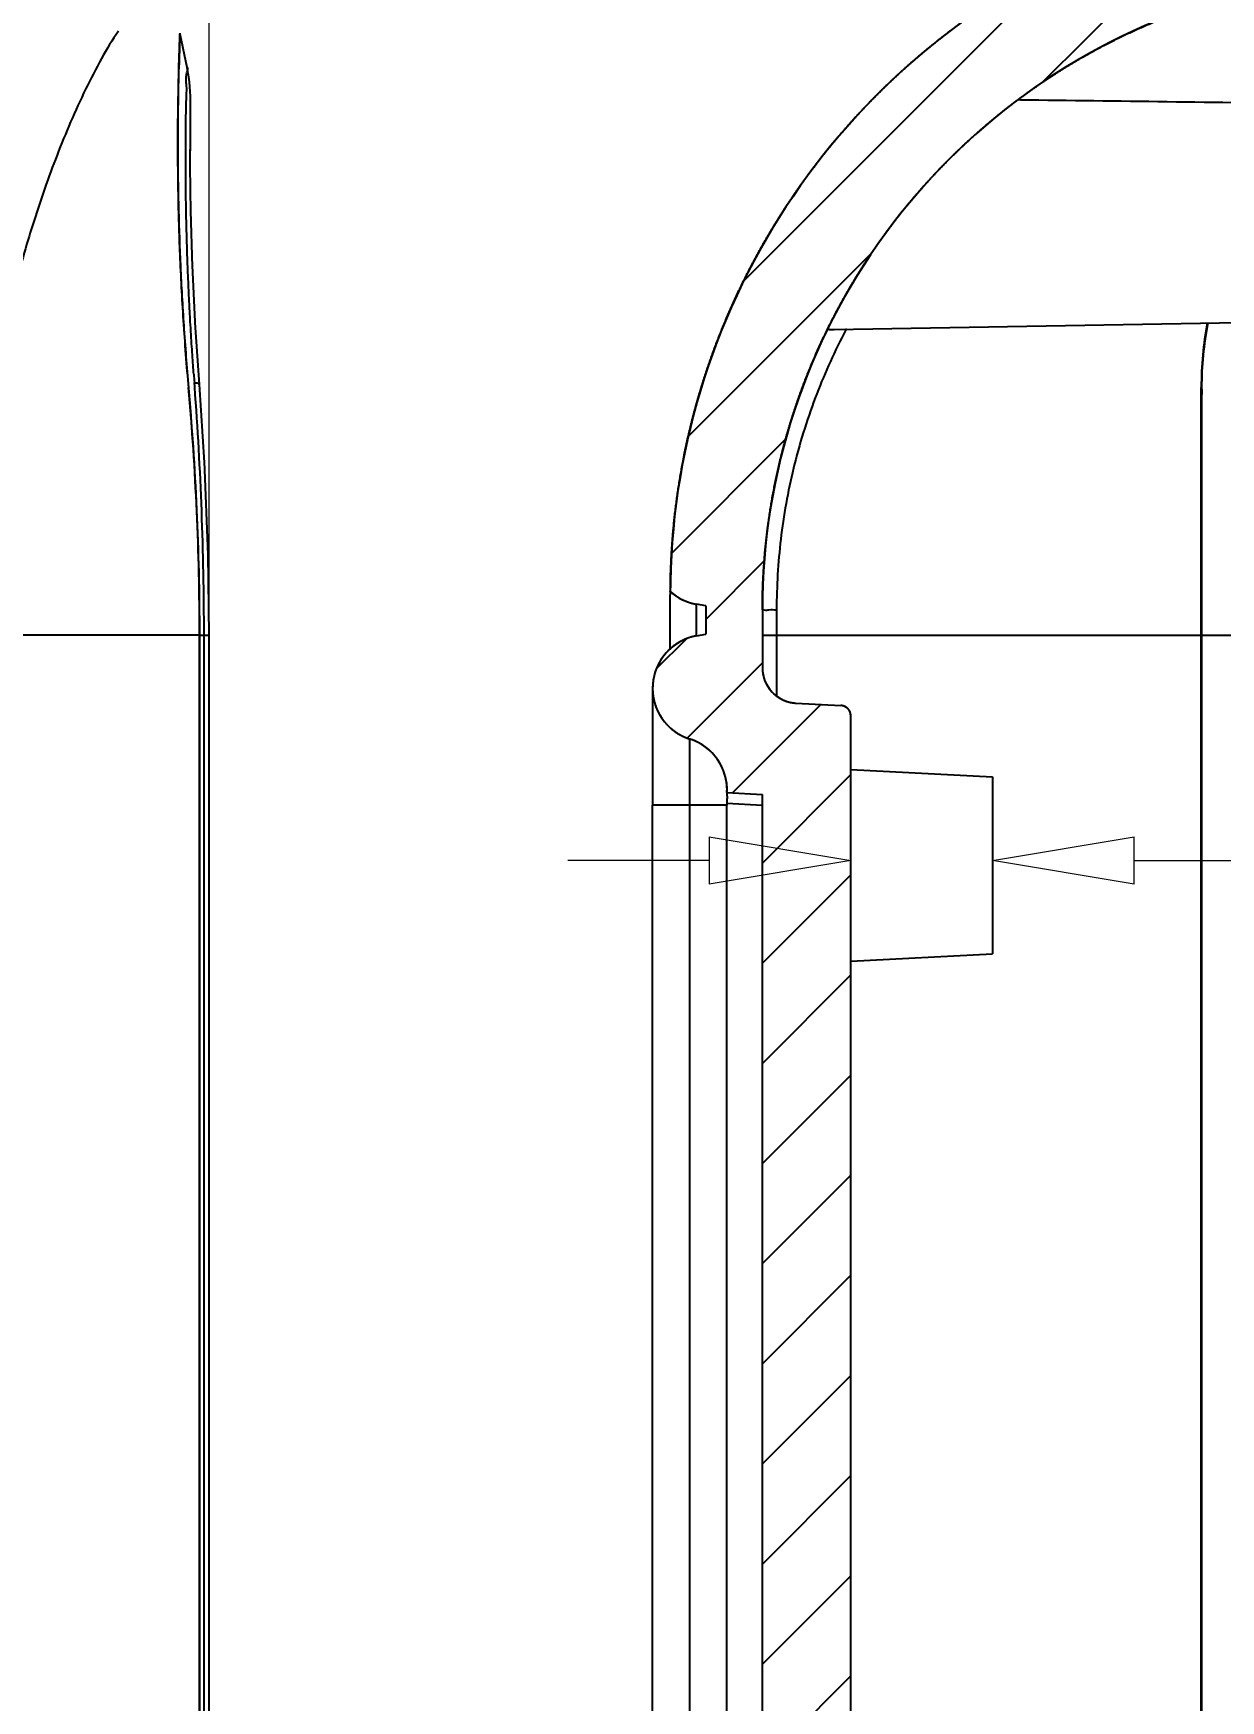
# Model space of a CAD drawing. Header units: millimetres. Extents: x 1786 to 4339, y -2795 to -1928.
# Drawn here: x 4002.51 to 4036.05, y -2628.05 to -2580.95 of the extents above; entities that cross this region are included whole.
import ezdxf

# ---------------------------------------------------------------- set-up
doc = ezdxf.new("R2010")
doc.units = ezdxf.units.MM
doc.layers.add('dim', color=3, linetype='Continuous', lineweight=9)
doc.styles.add('FFS', font='simfang0.ttf', dxfattribs={"width": 0.85})
doc.dimstyles.new('YanXiu', dxfattribs={"dimtxt": 2.5, "dimasz": 2.2, "dimexe": 1, "dimexo": 0.6, "dimgap": 0.66, "dimtad": 0, "dimzin": 9, "dimdsep": 46, "dimtxsty": 'FFS', "dimblk": 'CLOSEDBLANK', "dimcen": 0, "dimclrd": 256, "dimclre": 131, "dimclrt": 42, "dimazin": 2, "dimtfac": 1, "dimtofl": 0, "dimtmove": 0, "dimatfit": 3, "dimldrblk": 'CLOSEDBLANK', "dimfxl": 1, "dimlwd": 5, "dimlwe": 5, "dimarcsym": 0})

# ---------------------------------------------------------------- blocks, each defined once
blk = doc.blocks.new('_ClosedBlank')
at = {"color": 0, "linetype": 'ByBlock', "lineweight": -2}
for p, q in [((-1, 0.167), (0, 0)), ((-1, 0.167), (-1, -0.167)), ((0, 0), (-1, -0.167))]:
    blk.add_line(p, q, dxfattribs=at)
blk = doc.blocks.new('*D239')
at = {"layer": 'Defpoints', "color": 0}
for p in [(4025.603, -2604.318), (4025.603, -2607.162), (4029.603, -2606.952)]:
    blk.add_point(p, dxfattribs=at)
at = {"layer": 'dim', "color": 131, "lineweight": 5}
for p, q in [((4025.603, -2606.162), (4025.603, -2603.319)), ((4029.603, -2605.953), (4029.603, -2603.319))]:
    blk.add_line(p, q, dxfattribs=at)
at = {"layer": 'dim', "lineweight": 5}
for p, q in [((4021.603, -2604.318), (4017.603, -2604.318)), ((4033.603, -2604.318), (4037.603, -2604.318))]:
    blk.add_line(p, q, dxfattribs=at)
at = {"layer": 'dim', "lineweight": 5, "xscale": 4, "yscale": 4, "zscale": 4}
blk.add_blockref('_ClosedBlank', (4025.603, -2604.318), dxfattribs=at)
at = {"layer": 'dim', "lineweight": 5, "xscale": 4, "yscale": 4, "zscale": 4, "rotation": 180}
blk.add_blockref('_ClosedBlank', (4029.603, -2604.318), dxfattribs=at)
at = {"layer": 'dim', "color": 42, "insert": (4039.59, -2604.318), "char_height": 5, "attachment_point": 5, "style": 'FFS'}
blk.add_mtext('4', dxfattribs=at)
blk = doc.blocks.new('*D234')
at = {"layer": 'Defpoints', "color": 0}
for p in [(4007.472, -2560.92), (3909.475, -2597.952), (4007.472, -2597.952)]:
    blk.add_point(p, dxfattribs=at)
at = {"layer": 'dim', "color": 131, "lineweight": 5}
for p, q in [((3909.475, -2596.953), (3909.475, -2559.92)), ((4007.472, -2596.953), (4007.472, -2559.92))]:
    blk.add_line(p, q, dxfattribs=at)
at = {"layer": 'dim', "lineweight": 5}
for p, q in [((3913.475, -2560.92), (3955.062, -2560.92)), ((4003.472, -2560.92), (3961.885, -2560.92))]:
    blk.add_line(p, q, dxfattribs=at)
at = {"layer": 'dim', "lineweight": 5, "xscale": 4, "yscale": 4, "zscale": 4, "rotation": 180}
blk.add_blockref('_ClosedBlank', (3909.475, -2560.92), dxfattribs=at)
at = {"layer": 'dim', "lineweight": 5, "xscale": 4, "yscale": 4, "zscale": 4}
blk.add_blockref('_ClosedBlank', (4007.472, -2560.92), dxfattribs=at)
at = {"layer": 'dim', "color": 42, "insert": (3958.474, -2560.92), "char_height": 5, "attachment_point": 5, "style": 'FFS'}
blk.add_mtext('98', dxfattribs=at)
blk = doc.blocks.new('*u270')
at = {"linetype": 'Continuous'}
h = blk.add_hatch(dxfattribs=at)
h.set_pattern_fill('DEFAULT__3', color=2, scale=2, angle=45, style=0, pattern_type=0)
h.set_pattern_definition([(45, (-563.63, -168.1387), (-1.4142136, 1.4142136), [])])
edge = h.paths.add_edge_path()
edge.add_line((-76.343, 62.716), (-76.343, 70.579))
edge.add_line((-73.743, 70.579), (-76.343, 70.579))
edge.add_line((-73.743, 62.716), (-73.743, 70.579))
edge.add_arc((-61.445, 62.717), 12.298, 180.0004, 180.7562)
edge.add_line((-73.742, 62.554), (-60.843, 62.216))
edge.add_line((-60.843, 60.466), (-60.843, 62.216))
edge.add_line((-73.518, 60.356), (-60.843, 60.466))
edge.add_spline(control_points=[(-73.518, 60.356), (-73.366, 59.563), (-73.14, 58.794), (-72.847, 58.071)], knot_values=[0, 0, 0, 0, 1, 1, 1, 1], degree=3, periodic=0)
edge.add_line((-72.847, 58.071), (-60.843, 57.966))
edge.add_line((-60.843, 56.216), (-60.843, 57.966))
edge.add_line((-63.943, 56.135), (-60.843, 56.216))
edge.add_line((-63.943, 51.968), (-63.943, 56.135))
edge.add_spline(control_points=[(-63.943, 51.968), (-63.61, 51.929), (-63.277, 51.898), (-62.943, 51.874)], knot_values=[0, 0, 0, 0, 1, 1, 1, 1], weights=[1, 0.999832, 0.999832, 1], degree=3, periodic=0)
edge.add_line((-62.943, 50.644), (-62.943, 51.874))
edge.add_line((-62.943, 50.644), (-61.343, 50.616))
edge.add_line((-61.343, 49.216), (-61.343, 50.616))
edge.add_spline(control_points=[(-67.757, 50.053), (-65.662, 49.497), (-63.511, 49.216), (-61.343, 49.216)], knot_values=[0, 0, 0, 0, 1, 1, 1, 1], weights=[1, 0.994397, 0.994397, 1], degree=3, periodic=0)
edge.add_spline(control_points=[(-76.343, 62.716), (-76.343, 61.867), (-76.201, 60.168), (-75.571, 57.717), (-74.548, 55.459), (-73.171, 53.479), (-71.494, 51.855), (-69.661, 50.699), (-68.371, 50.216), (-67.757, 50.053)], knot_values=[0, 0, 0, 0, 0.145497, 0.290994, 0.436492, 0.581989, 0.727486, 0.872983, 1, 1, 1, 1], degree=3, periodic=0)
edge = h.paths.add_edge_path()
edge.add_line((-73.743, 70.579), (-76.343, 70.579))
edge.add_line((-73.743, 70.579), (-76.343, 70.579))
edge = h.paths.add_edge_path()
edge.add_line((-76.343, 75.432), (-76.343, 70.579))
edge.add_arc((-76.846, 75.433), 0.503, 359.946, 419.8091)
edge.add_line((-84.343, 80.364), (-76.593, 75.867))
edge.add_spline(control_points=[(-86.343, 83.854), (-86.343, 83.65), (-86.314, 83.248), (-86.181, 82.661), (-85.962, 82.099), (-85.663, 81.576), (-85.288, 81.103), (-84.847, 80.691), (-84.517, 80.465), (-84.343, 80.364)], knot_values=[0, 0, 0, 0, 0.142857, 0.285714, 0.428571, 0.571429, 0.714286, 0.857143, 1, 1, 1, 1], degree=3, periodic=0)
edge.add_line((-83.743, 83.854), (-86.343, 83.854))
edge.add_line((-83.743, 83.613), (-83.743, 83.854))
edge.add_arc((-82.737, 83.612), 1.006, 179.9401, 239.7965)
edge.add_line((-83.243, 82.743), (-74.243, 77.521))
edge.add_arc((-74.749, 76.651), 1.006, 359.9431, 419.804)
edge.add_line((-73.743, 76.65), (-73.743, 70.579))
edge.add_line((-73.743, 70.579), (-76.343, 70.579))
edge = h.paths.add_edge_path()
edge.add_line((-83.743, 83.854), (-86.343, 83.854))
edge.add_line((-83.743, 83.854), (-86.343, 83.854))
edge = h.paths.add_edge_path()
edge.add_line((-68.843, 217.416), (-69.943, 217.416))
edge.add_line((-68.843, 216.559), (-68.843, 217.416))
edge.add_spline(control_points=[(-69.557, 215.935), (-69.479, 216.29), (-69.205, 216.529), (-68.843, 216.559)], knot_values=[0, 0, 0, 0, 1, 1, 1, 1], weights=[1, 0.870132, 0.870132, 1], degree=3, periodic=0)
edge.add_spline(control_points=[(-69.557, 215.935), (-69.587, 215.798), (-69.623, 215.663), (-69.665, 215.53)], knot_values=[0, 0, 0, 0, 1, 1, 1, 1], weights=[1, 0.999415, 0.999415, 1], degree=3, periodic=0)
edge.add_spline(control_points=[(-69.665, 215.53), (-70.195, 215.389), (-70.721, 215.235), (-71.243, 215.067)], knot_values=[0, 0, 0, 0, 1, 1, 1, 1], weights=[1, 0.999785, 0.999785, 1], degree=3, periodic=0)
edge.add_spline(control_points=[(-83.743, 197.928), (-83.743, 206.037), (-78.965, 212.589), (-71.243, 215.067)], knot_values=[0, 0, 0, 0, 1, 1, 1, 1], weights=[1, 0.871964, 0.871964, 1], degree=3, periodic=0)
edge.add_line((-83.743, 197.928), (-83.743, 196.296))
edge.add_spline(control_points=[(-83.743, 196.296), (-83.743, 195.735), (-83.356, 195.327), (-82.795, 195.298)], knot_values=[0, 0, 0, 0, 1, 1, 1, 1], weights=[1, 0.816916, 0.816916, 1], degree=3, periodic=0)
edge.add_line((-82.795, 195.298), (-81.527, 195.231))
edge.add_spline(control_points=[(-81.243, 194.932), (-81.243, 195.1), (-81.359, 195.223), (-81.527, 195.231)], knot_values=[0, 0, 0, 0, 1, 1, 1, 1], weights=[1, 0.816916, 0.816916, 1], degree=3, periodic=0)
edge.add_line((-81.243, 92.501), (-81.243, 194.932))
edge.add_spline(control_points=[(-81.243, 92.501), (-81.243, 92.333), (-81.359, 92.21), (-81.527, 92.202)], knot_values=[0, 0, 0, 0, 1, 1, 1, 1], weights=[1, 0.816916, 0.816916, 1], degree=3, periodic=0)
edge.add_line((-82.795, 92.135), (-81.527, 92.202))
edge.add_spline(control_points=[(-83.743, 91.137), (-83.743, 91.698), (-83.356, 92.106), (-82.795, 92.135)], knot_values=[0, 0, 0, 0, 1, 1, 1, 1], weights=[1, 0.816916, 0.816916, 1], degree=3, periodic=0)
edge.add_line((-83.743, 91.137), (-83.743, 83.854))
edge.add_line((-83.743, 83.854), (-86.343, 83.854))
edge.add_line((-86.343, 88.983), (-86.343, 83.854))
edge.add_spline(control_points=[(-86.343, 88.983), (-86.133, 89.172), (-85.878, 89.295), (-85.6, 89.344)], knot_values=[0, 0, 0, 0, 1, 1, 1, 1], weights=[1, 0.974359, 0.974359, 1], degree=3, periodic=0)
edge.add_line((-85.343, 89.39), (-85.6, 89.344))
edge.add_line((-85.343, 90.19), (-85.343, 89.39))
edge.add_line((-85.6, 90.235), (-85.343, 90.19))
edge.add_spline(control_points=[(-85.6, 90.235), (-87.55, 90.579), (-87.68, 92.554), (-85.792, 93.151)], knot_values=[0, 0, 0, 0, 1, 1, 1, 1], weights=[1, 0.492007, 0.492007, 1], degree=3, periodic=0)
edge.add_spline(control_points=[(-84.743, 94.664), (-84.706, 93.952), (-85.112, 93.366), (-85.792, 93.151)], knot_values=[0, 0, 0, 0, 1, 1, 1, 1], weights=[1, 0.860596, 0.860596, 1], degree=3, periodic=0)
edge.add_line((-84.743, 94.664), (-83.743, 94.716))
edge.add_line((-83.743, 94.716), (-83.743, 192.716))
edge.add_line((-84.743, 192.769), (-83.743, 192.716))
edge.add_spline(control_points=[(-84.743, 192.769), (-84.706, 193.481), (-85.112, 194.067), (-85.792, 194.282)], knot_values=[0, 0, 0, 0, 1, 1, 1, 1], weights=[1, 0.860596, 0.860596, 1], degree=3, periodic=0)
edge.add_spline(control_points=[(-85.6, 197.198), (-87.55, 196.854), (-87.68, 194.879), (-85.792, 194.282)], knot_values=[0, 0, 0, 0, 1, 1, 1, 1], weights=[1, 0.492007, 0.492007, 1], degree=3, periodic=0)
edge.add_line((-85.6, 197.198), (-85.343, 197.243))
edge.add_line((-85.343, 198.043), (-85.343, 197.243))
edge.add_line((-85.343, 198.043), (-85.6, 198.089))
edge.add_spline(control_points=[(-86.343, 198.45), (-86.132, 198.261), (-85.878, 198.138), (-85.6, 198.089)], knot_values=[0, 0, 0, 0, 1, 1, 1, 1], weights=[1, 0.974376, 0.974376, 1], degree=3, periodic=0)
edge.add_spline(control_points=[(-86.343, 198.45), (-86.306, 206.61), (-81.82, 213.426), (-74.341, 216.69)], knot_values=[0, 0, 0, 0, 1, 1, 1, 1], weights=[1, 0.891922, 0.891922, 1], degree=3, periodic=0)
edge.add_spline(control_points=[(-74.341, 216.69), (-73.229, 217.175), (-72.356, 218.018), (-71.832, 219.112)], knot_values=[0, 0, 0, 0, 1, 1, 1, 1], weights=[1, 0.958133, 0.958133, 1], degree=3, periodic=0)
edge.add_spline(control_points=[(-71.832, 219.112), (-71.664, 219.463), (-71.336, 219.673), (-70.947, 219.68)], knot_values=[0, 0, 0, 0, 1, 1, 1, 1], weights=[1, 0.900541, 0.900541, 1], degree=3, periodic=0)
edge.add_line((-70.947, 219.68), (-68.843, 219.716))
edge.add_line((-68.843, 218.816), (-68.843, 219.716))
edge.add_line((-68.843, 218.816), (-69.943, 218.816))
edge.add_line((-69.943, 217.416), (-69.943, 218.816))
at = {"color": 7, "linetype": 'Continuous'}
for p, q in [((-99.995, 213.249, 0), (-100.195, 214.196, 0)), ((-100.022, 212.165, 0), (-100.021, 212.214, 0)), ((-99.903, 211.368, 0), (-99.897, 211.975, 0)), ((-99.898, 211.963, 0), (-99.895, 212.164, 0)), ((-76.522, 212.343, 0), (-76.453, 212.342, 0)), ((-99.904, 210.469, 0), (-99.903, 211.408, 0)), ((-99.904, 210.418, 0), (-99.903, 211.368, 0)), ((-99.888, 209.153, 0), (-99.904, 210.469, 0)), ((-99.842, 207.62, 0), (-99.889, 209.201, 0)), ((-99.756, 205.876, 0), (-99.844, 207.66, 0)), ((-99.648, 204.297, 0), (-99.758, 205.911, 0)), ((-81.718, 205.852, 0), (-61.343, 206.208, 0)), ((-99.78, 204.228, 0), (-99.789, 204.351, 0)), ((-99.504, 202.095, 0), (-99.648, 204.297, 0)), ((-71.343, 64.216, 0), (-71.343, 204.216, 0)), ((-71.325, 64.422, 0), (-71.325, 204.011, 0)), ((-99.402, 199.488, 0), (-99.505, 202.122, 0)), ((-99.374, 197.216, 0), (-99.403, 199.515, 0)), ((-86.343, 196.8, 0), (-86.343, 198.359, 0)), ((-85.343, 198.043, 0), (-85.6, 198.089, 0)), ((-85.6, 197.198, 0), (-85.6, 198.089, 0)), ((-85.343, 198.043, 0), (-85.6, 198.089, 0)), ((-85.343, 198.043, 0), (-85.343, 197.243, 0)), ((-85.343, 198.043, 0), (-85.343, 197.243, 0)), ((-83.743, 197.928, 0), (-83.743, 196.296, 0)), ((-83.743, 197.928, 0), (-83.743, 196.296, 0)), ((-83.341, 197.936, 0), (-83.341, 195.517, 0)), ((-99.643, 197.216, 0), (-109.132, 197.216, 0)), ((-99.643, 71.216, 0), (-99.643, 197.216, 0)), ((-99.638, 197.216, 0), (-99.374, 197.217, 0)), ((-99.638, 71.216, 0), (-99.638, 197.216, 0)), ((-99.517, 71.216, 0), (-99.517, 197.216, 0)), ((-99.374, 71.217, 0), (-99.374, 197.217, 0)), ((-85.6, 197.198, 0), (-85.343, 197.243, 0)), ((-85.6, 197.198, 0), (-85.343, 197.243, 0)), ((-83.743, 197.216, 0), (-71.343, 197.216, 0)), ((-71.325, 197.216, 0), (-68.807, 197.216, 0)), ((-82.795, 195.298, 0), (-81.527, 195.231, 0)), ((-82.795, 195.298, 0), (-81.527, 195.231, 0)), ((-81.243, 92.501, 0), (-81.243, 194.932, 0)), ((-81.243, 92.501, 0), (-81.243, 194.932, 0)), ((-85.792, 192.417, 0), (-85.792, 194.282, 0)), ((-86.843, 193.855, 0), (-86.843, 192.417, 0)), ((-81.243, 193.426, 0), (-77.243, 193.216, 0)), ((-77.243, 193.216, 0), (-77.243, 188.216, 0)), ((-84.743, 192.769, 0), (-84.741, 192.847, 0)), ((-84.743, 192.769, 0), (-83.743, 192.716, 0)), ((-84.743, 192.769, 0), (-83.743, 192.716, 0)), ((-83.743, 94.716, 0), (-83.743, 192.716, 0)), ((-83.743, 94.716, 0), (-83.743, 192.716, 0)), ((-86.843, 94.467, 0), (-86.843, 192.417, 0)), ((-84.741, 192.417, 0), (-86.843, 192.417, 0)), ((-85.792, 95.016, 0), (-85.792, 192.417, 0)), ((-84.743, 192.469, 0), (-83.743, 192.417, 0)), ((-84.743, 95.016, 0), (-84.743, 192.417, 0)), ((-81.243, 188.007, 0), (-77.243, 188.216, 0))]:
    blk.add_line(p, q, dxfattribs=at)
at = {"color": 7, "linetype": 'Continuous', "elevation": 0}
blk.add_lwpolyline([(-86.843, 195.688), (-86.842, 195.609), (-86.843, 195.26), (-86.842, 194.66), (-86.843, 193.855)], dxfattribs=at)
at = {"color": 7, "linetype": 'Continuous'}
for centre, radius, start, end in [((-66.343, 198.359, 0), 20, 113.5728, 180), ((-65.743, 197.928, 0), 18, 107.7916, 180.0027), ((-34.023, 211.561, 0), 66.225, 177.88248, 178.38362), ((32.275, 209.318, 0), 132.565, 177.88221, 178.14212), ((-16.208, 211.086, 0), 84.046, 178.40274, 178.52187), ((-104.894, 212.247, 0), 5, 359.0465, 11.5606), ((-66.251, 197.893, 0), 17.096, 152.1628, 152.7157), ((-61.348, 204.21, 0), 9.995, 169.4557, 179.9604), ((-11.625, 211.095, 0), 88.422, 184.22183, 184.37425), ((-178.373, 197.216, 0), 78.735, 0, 5.16905), ((-178.373, 197.216, 0), 78.73, 0, 5.101), ((-193.126, 197.212, 0), 93.61, 0.00298, 4.29833), ((-85.339, 199.57, 0), 1.504, 228.1261, 260), ((-85.339, 195.716, 0), 1.504, 100, 252.4617), ((-82.743, 196.296, 0), 1, 180, 267), ((-81.543, 194.932, 0), 0.3, 0, 87), ((-86.245, 192.848, 0), 1.504, 357, 72.4617), ((-77.667, 192.416, 0), 7.076, 179.5696, 179.9939)]:
    blk.add_arc(centre, radius, start, end, dxfattribs=at)
for points, start_tangent, end_tangent in [([(-86.343, 198.45, 0), (-86.342, 198.535, 0), (-86.341, 198.621, 0), (-86.34, 198.706, 0), (-86.338, 198.792, 0), (-86.336, 198.878, 0), (-86.334, 198.963, 0), (-86.331, 199.049, 0), (-86.328, 199.135, 0), (-86.324, 199.222, 0), (-86.32, 199.308, 0), (-86.316, 199.394, 0), (-86.312, 199.48, 0), (-86.306, 199.567, 0), (-86.301, 199.653, 0), (-86.295, 199.74, 0), (-86.289, 199.827, 0), (-86.282, 199.913, 0), (-86.276, 200, 0), (-86.268, 200.087, 0), (-86.26, 200.174, 0), (-86.252, 200.261, 0), (-86.244, 200.348, 0), (-86.235, 200.435, 0), (-86.226, 200.522, 0), (-86.216, 200.61, 0), (-86.206, 200.697, 0), (-86.195, 200.784, 0), (-86.184, 200.871, 0), (-86.173, 200.959, 0), (-86.162, 201.046, 0), (-86.15, 201.134, 0), (-86.137, 201.221, 0), (-86.124, 201.309, 0), (-86.111, 201.396, 0), (-86.097, 201.484, 0), (-86.083, 201.572, 0), (-86.069, 201.659, 0), (-86.054, 201.747, 0), (-86.039, 201.834, 0), (-86.023, 201.922, 0), (-86.007, 202.01, 0), (-85.99, 202.097, 0), (-85.974, 202.185, 0), (-85.956, 202.273, 0), (-85.939, 202.361, 0), (-85.92, 202.448, 0), (-85.902, 202.536, 0), (-85.883, 202.624, 0), (-85.864, 202.711, 0), (-85.844, 202.799, 0), (-85.824, 202.886, 0), (-85.803, 202.974, 0), (-85.782, 203.062, 0), (-85.761, 203.149, 0), (-85.739, 203.237, 0), (-85.717, 203.324, 0), (-85.694, 203.412, 0), (-85.671, 203.499, 0), (-85.648, 203.586, 0), (-85.624, 203.674, 0), (-85.6, 203.761, 0), (-85.575, 203.848, 0), (-85.55, 203.935, 0), (-85.524, 204.023, 0), (-85.498, 204.11, 0), (-85.472, 204.197, 0), (-85.445, 204.284, 0), (-85.418, 204.37, 0), (-85.39, 204.457, 0), (-85.363, 204.544, 0), (-85.334, 204.631, 0), (-85.305, 204.717, 0), (-85.276, 204.804, 0), (-85.246, 204.89, 0), (-85.216, 204.976, 0), (-85.186, 205.063, 0), (-85.155, 205.149, 0), (-85.124, 205.235, 0), (-85.092, 205.321, 0), (-85.06, 205.407, 0), (-85.027, 205.492, 0), (-84.995, 205.578, 0), (-84.961, 205.664, 0), (-84.927, 205.749, 0), (-84.893, 205.834, 0), (-84.859, 205.919, 0), (-84.824, 206.004, 0), (-84.788, 206.089, 0), (-84.753, 206.174, 0), (-84.717, 206.259, 0), (-84.68, 206.343, 0), (-84.643, 206.428, 0), (-84.606, 206.512, 0), (-84.568, 206.596, 0), (-84.53, 206.68, 0), (-84.491, 206.764, 0), (-84.452, 206.848, 0), (-84.413, 206.931, 0), (-84.373, 207.015, 0), (-84.333, 207.098, 0), (-84.292, 207.181, 0), (-84.251, 207.264, 0), (-84.21, 207.346, 0), (-84.168, 207.429, 0), (-84.126, 207.511, 0), (-84.083, 207.594, 0), (-84.04, 207.676, 0), (-83.997, 207.757, 0), (-83.953, 207.839, 0), (-83.909, 207.921, 0), (-83.865, 208.002, 0), (-83.82, 208.083, 0), (-83.775, 208.164, 0), (-83.729, 208.245, 0), (-83.683, 208.325, 0), (-83.636, 208.405, 0), (-83.59, 208.485, 0), (-83.543, 208.565, 0), (-83.495, 208.645, 0), (-83.447, 208.724, 0), (-83.399, 208.804, 0), (-83.35, 208.883, 0), (-83.301, 208.961, 0), (-83.252, 209.04, 0), (-83.202, 209.118, 0), (-83.152, 209.196, 0), (-83.101, 209.274, 0), (-83.051, 209.352, 0), (-82.999, 209.429, 0), (-82.948, 209.507, 0), (-82.896, 209.584, 0), (-82.844, 209.66, 0), (-82.791, 209.737, 0), (-82.738, 209.813, 0), (-82.685, 209.889, 0), (-82.631, 209.965, 0), (-82.577, 210.04, 0), (-82.523, 210.115, 0), (-82.468, 210.19, 0), (-82.413, 210.265, 0), (-82.358, 210.339, 0), (-82.302, 210.413, 0), (-82.246, 210.487, 0), (-82.19, 210.561, 0), (-82.133, 210.634, 0), (-82.076, 210.707, 0), (-82.018, 210.78, 0), (-81.961, 210.852, 0), (-81.903, 210.924, 0), (-81.844, 210.996, 0), (-81.786, 211.068, 0), (-81.727, 211.139, 0), (-81.667, 211.21, 0), (-81.608, 211.281, 0), (-81.548, 211.351, 0), (-81.488, 211.421, 0), (-81.427, 211.491, 0), (-81.366, 211.561, 0), (-81.305, 211.63, 0), (-81.244, 211.699, 0), (-81.182, 211.768, 0), (-81.12, 211.836, 0), (-81.058, 211.904, 0), (-80.995, 211.972, 0), (-80.932, 212.039, 0), (-80.869, 212.106, 0), (-80.806, 212.173, 0), (-80.742, 212.239, 0), (-80.678, 212.305, 0), (-80.614, 212.371, 0), (-80.549, 212.436, 0), (-80.484, 212.502, 0), (-80.419, 212.566, 0), (-80.354, 212.631, 0), (-80.288, 212.695, 0), (-80.222, 212.759, 0), (-80.156, 212.822, 0), (-80.09, 212.885, 0), (-80.023, 212.948, 0), (-79.956, 213.01, 0), (-79.889, 213.073, 0), (-79.822, 213.134, 0), (-79.754, 213.196, 0), (-79.686, 213.257, 0), (-79.618, 213.317, 0), (-79.55, 213.378, 0), (-79.481, 213.438, 0), (-79.413, 213.498, 0), (-79.343, 213.557, 0), (-79.274, 213.616, 0), (-79.205, 213.674, 0), (-79.135, 213.733, 0), (-79.065, 213.791, 0), (-78.995, 213.848, 0), (-78.925, 213.905, 0), (-78.854, 213.962, 0), (-78.783, 214.019, 0), (-78.712, 214.075, 0), (-78.641, 214.131, 0), (-78.57, 214.186, 0), (-78.498, 214.241, 0), (-78.427, 214.296, 0), (-78.355, 214.35, 0), (-78.283, 214.404, 0), (-78.21, 214.457, 0), (-78.138, 214.511, 0), (-78.065, 214.563, 0), (-77.992, 214.616, 0), (-77.919, 214.668, 0), (-77.846, 214.72, 0), (-77.773, 214.771, 0), (-77.699, 214.822, 0), (-77.625, 214.872, 0), (-77.552, 214.923, 0), (-77.478, 214.972, 0), (-77.403, 215.022, 0), (-77.329, 215.071, 0), (-77.255, 215.12, 0), (-77.18, 215.168, 0), (-77.105, 215.216, 0), (-77.03, 215.264, 0), (-76.955, 215.311, 0), (-76.88, 215.358, 0), (-76.805, 215.404, 0), (-76.73, 215.45, 0), (-76.654, 215.496, 0), (-76.578, 215.541, 0), (-76.503, 215.586, 0), (-76.427, 215.631, 0), (-76.351, 215.675, 0), (-76.274, 215.719, 0), (-76.198, 215.762, 0), (-76.122, 215.805, 0), (-76.045, 215.848, 0), (-75.969, 215.89, 0), (-75.892, 215.932, 0), (-75.815, 215.973, 0), (-75.738, 216.014, 0), (-75.661, 216.055, 0), (-75.584, 216.096, 0), (-75.507, 216.135, 0), (-75.43, 216.175, 0), (-75.353, 216.214, 0), (-75.275, 216.253, 0), (-75.198, 216.292, 0), (-75.12, 216.33, 0), (-75.043, 216.367, 0), (-74.965, 216.405, 0), (-74.887, 216.442, 0), (-74.809, 216.478, 0), (-74.732, 216.514, 0), (-74.654, 216.55, 0), (-74.576, 216.586, 0), (-74.498, 216.621, 0), (-74.419, 216.655, 0), (-74.341, 216.69, 0)], (0.004565, 0.99999), (0.916553, 0.399914)), ([(-83.743, 197.928, 0), (-83.743, 198.011, 0), (-83.742, 198.094, 0), (-83.741, 198.177, 0), (-83.74, 198.26, 0), (-83.738, 198.344, 0), (-83.736, 198.427, 0), (-83.734, 198.511, 0), (-83.731, 198.594, 0), (-83.727, 198.678, 0), (-83.724, 198.762, 0), (-83.72, 198.846, 0), (-83.715, 198.93, 0), (-83.71, 199.015, 0), (-83.705, 199.099, 0), (-83.699, 199.183, 0), (-83.693, 199.268, 0), (-83.687, 199.352, 0), (-83.68, 199.437, 0), (-83.672, 199.522, 0), (-83.665, 199.607, 0), (-83.656, 199.692, 0), (-83.648, 199.777, 0), (-83.639, 199.862, 0), (-83.629, 199.947, 0), (-83.62, 200.032, 0), (-83.609, 200.117, 0), (-83.599, 200.202, 0), (-83.588, 200.288, 0), (-83.576, 200.373, 0), (-83.564, 200.458, 0), (-83.552, 200.544, 0), (-83.539, 200.629, 0), (-83.526, 200.715, 0), (-83.512, 200.8, 0), (-83.498, 200.886, 0), (-83.484, 200.972, 0), (-83.469, 201.057, 0), (-83.454, 201.143, 0), (-83.438, 201.229, 0), (-83.422, 201.314, 0), (-83.405, 201.4, 0), (-83.388, 201.486, 0), (-83.37, 201.572, 0), (-83.352, 201.657, 0), (-83.334, 201.743, 0), (-83.315, 201.829, 0), (-83.296, 201.915, 0), (-83.276, 202, 0), (-83.256, 202.086, 0), (-83.236, 202.172, 0), (-83.215, 202.257, 0), (-83.193, 202.343, 0), (-83.171, 202.429, 0), (-83.149, 202.514, 0), (-83.126, 202.6, 0), (-83.103, 202.686, 0), (-83.079, 202.771, 0), (-83.055, 202.857, 0), (-83.031, 202.942, 0), (-83.006, 203.027, 0), (-82.98, 203.113, 0), (-82.954, 203.198, 0), (-82.928, 203.283, 0), (-82.901, 203.368, 0), (-82.874, 203.453, 0), (-82.846, 203.538, 0), (-82.818, 203.623, 0), (-82.79, 203.708, 0), (-82.761, 203.793, 0), (-82.731, 203.878, 0), (-82.701, 203.962, 0), (-82.671, 204.047, 0), (-82.64, 204.131, 0), (-82.609, 204.216, 0), (-82.577, 204.3, 0), (-82.545, 204.384, 0), (-82.513, 204.468, 0), (-82.48, 204.552, 0), (-82.446, 204.636, 0), (-82.412, 204.72, 0), (-82.378, 204.803, 0), (-82.343, 204.887, 0), (-82.308, 204.97, 0), (-82.273, 205.053, 0), (-82.237, 205.136, 0), (-82.2, 205.219, 0), (-82.163, 205.302, 0), (-82.126, 205.385, 0), (-82.088, 205.467, 0), (-82.05, 205.549, 0), (-82.011, 205.632, 0), (-81.972, 205.714, 0), (-81.932, 205.796, 0), (-81.892, 205.877, 0), (-81.852, 205.959, 0), (-81.811, 206.04, 0), (-81.77, 206.121, 0), (-81.728, 206.202, 0), (-81.686, 206.283, 0), (-81.644, 206.364, 0), (-81.601, 206.444, 0), (-81.557, 206.525, 0), (-81.514, 206.605, 0), (-81.469, 206.685, 0), (-81.425, 206.764, 0), (-81.38, 206.844, 0), (-81.334, 206.923, 0), (-81.288, 207.002, 0), (-81.242, 207.081, 0), (-81.195, 207.16, 0), (-81.148, 207.238, 0), (-81.101, 207.316, 0), (-81.053, 207.394, 0), (-81.004, 207.472, 0), (-80.956, 207.549, 0), (-80.906, 207.627, 0), (-80.857, 207.704, 0), (-80.807, 207.781, 0), (-80.757, 207.857, 0), (-80.706, 207.933, 0), (-80.655, 208.009, 0), (-80.603, 208.085, 0), (-80.551, 208.161, 0), (-80.499, 208.236, 0), (-80.446, 208.311, 0), (-80.393, 208.386, 0), (-80.34, 208.46, 0), (-80.286, 208.534, 0), (-80.232, 208.608, 0), (-80.177, 208.682, 0), (-80.122, 208.755, 0), (-80.067, 208.828, 0), (-80.011, 208.901, 0), (-79.955, 208.974, 0), (-79.899, 209.046, 0), (-79.842, 209.118, 0), (-79.785, 209.189, 0), (-79.727, 209.261, 0), (-79.67, 209.332, 0), (-79.611, 209.403, 0), (-79.553, 209.473, 0), (-79.494, 209.543, 0), (-79.435, 209.613, 0), (-79.375, 209.682, 0), (-79.315, 209.751, 0), (-79.255, 209.82, 0), (-79.194, 209.889, 0), (-79.133, 209.957, 0), (-79.072, 210.025, 0), (-79.01, 210.092, 0), (-78.949, 210.159, 0), (-78.886, 210.226, 0), (-78.824, 210.293, 0), (-78.761, 210.359, 0), (-78.698, 210.425, 0), (-78.634, 210.49, 0), (-78.57, 210.555, 0), (-78.506, 210.62, 0), (-78.442, 210.685, 0), (-78.377, 210.749, 0), (-78.312, 210.813, 0), (-78.247, 210.876, 0), (-78.181, 210.939, 0), (-78.115, 211.002, 0), (-78.049, 211.064, 0), (-77.983, 211.126, 0), (-77.916, 211.187, 0), (-77.849, 211.249, 0), (-77.782, 211.309, 0), (-77.714, 211.37, 0), (-77.646, 211.43, 0), (-77.578, 211.49, 0), (-77.51, 211.549, 0), (-77.441, 211.608, 0), (-77.372, 211.667, 0), (-77.303, 211.725, 0), (-77.234, 211.783, 0), (-77.164, 211.84, 0), (-77.095, 211.897, 0), (-77.025, 211.954, 0), (-76.954, 212.01, 0), (-76.884, 212.066, 0), (-76.813, 212.121, 0), (-76.742, 212.176, 0), (-76.671, 212.231, 0), (-76.599, 212.285, 0), (-76.528, 212.339, 0), (-76.456, 212.393, 0), (-76.384, 212.446, 0), (-76.311, 212.499, 0), (-76.239, 212.551, 0), (-76.166, 212.603, 0), (-76.093, 212.654, 0), (-76.02, 212.706, 0), (-75.947, 212.756, 0), (-75.873, 212.807, 0), (-75.8, 212.856, 0), (-75.726, 212.906, 0), (-75.652, 212.955, 0), (-75.578, 213.004, 0), (-75.503, 213.052, 0), (-75.429, 213.1, 0), (-75.354, 213.147, 0), (-75.279, 213.194, 0), (-75.204, 213.241, 0), (-75.129, 213.287, 0), (-75.054, 213.333, 0), (-74.978, 213.378, 0), (-74.903, 213.423, 0), (-74.827, 213.468, 0), (-74.751, 213.512, 0), (-74.675, 213.555, 0), (-74.599, 213.599, 0), (-74.522, 213.642, 0), (-74.446, 213.684, 0), (-74.369, 213.726, 0), (-74.293, 213.768, 0), (-74.216, 213.809, 0), (-74.139, 213.85, 0), (-74.062, 213.89, 0), (-73.985, 213.93, 0), (-73.908, 213.97, 0), (-73.83, 214.009, 0), (-73.753, 214.047, 0), (-73.675, 214.086, 0), (-73.598, 214.124, 0), (-73.52, 214.161, 0), (-73.442, 214.198, 0), (-73.365, 214.235, 0), (-73.287, 214.271, 0), (-73.209, 214.307, 0), (-73.131, 214.342, 0), (-73.052, 214.377, 0), (-72.974, 214.411, 0), (-72.896, 214.446, 0), (-72.818, 214.479, 0), (-72.739, 214.513, 0), (-72.661, 214.545, 0), (-72.582, 214.578, 0), (-72.504, 214.61, 0), (-72.425, 214.642, 0), (-72.346, 214.673, 0), (-72.268, 214.704, 0), (-72.189, 214.734, 0), (-72.11, 214.764, 0), (-72.032, 214.794, 0), (-71.953, 214.823, 0), (-71.874, 214.851, 0), (-71.795, 214.88, 0), (-71.716, 214.908, 0), (-71.637, 214.935, 0), (-71.559, 214.962, 0), (-71.48, 214.989, 0), (-71.401, 215.015, 0), (-71.322, 215.041, 0), (-71.243, 215.067, 0)], (0, 1), (0.952174, 0.305556)), ([(-101.937, 214.278, 0), (-102.411, 213.506, 0), (-102.864, 212.636, 0), (-103.286, 211.712, 0), (-103.67, 210.773, 0), (-104.014, 209.842, 0), (-104.318, 208.932, 0), (-104.595, 208.019, 0), (-104.858, 207.048, 0), (-105.108, 206.005, 0), (-105.331, 204.923, 0), (-105.522, 203.804, 0), (-105.682, 202.625, 0), (-105.804, 201.357, 0), (-105.88, 199.972, 0), (-105.893, 198.429, 0)], (-0.565075, -0.825039), (0.015986, -0.999872)), ([(-99.958, 204.31, 0), (-100.102, 206.227, 0), (-100.197, 208.084, 0), (-100.244, 209.792, 0), (-100.255, 211.289, 0), (-100.242, 212.519, 0), (-100.221, 213.444, 0), (-100.202, 214.016, 0), (-100.196, 214.199, 0), (-100.203, 214.008, 0), (-100.221, 213.429, 0), (-100.226, 213.254, 0)], (-0.08759, 0.996157), (-0.025828, -0.999666)), ([(-100.22, 213.616, 0), (-100.24, 212.866, 0), (-100.256, 211.863, 0), (-100.259, 210.635, 0), (-100.237, 209.214, 0), (-100.183, 207.638, 0), (-100.09, 205.954, 0), (-99.954, 204.216, 0)], (-0.031471, -0.999505), (0.088912, -0.99604)), ([(-100.021, 212.214, 0), (-100.01, 212.725, 0), (-100, 213.102, 0), (-99.995, 213.249, 0)], (0.018758, 0.999824), (-0.797147, 0.603785)), ([(-99.807, 204.585, 0), (-99.826, 204.845, 0), (-99.846, 205.132, 0), (-99.866, 205.448, 0), (-99.888, 205.793, 0), (-99.909, 206.169, 0), (-99.931, 206.579, 0), (-99.952, 207.023, 0), (-99.972, 207.504, 0), (-99.991, 208.017, 0), (-100.007, 208.56, 0), (-100.02, 209.133, 0), (-100.029, 209.735, 0), (-100.034, 210.361, 0), (-100.034, 210.997, 0), (-100.03, 211.623, 0), (-100.022, 212.165, 0)], (-0.073617, 0.997287), (0.018103, 0.999836)), ([(-76.453, 212.342, 0), (-72.308, 212.289, 0), (-68.115, 212.233, 0), (-63.943, 212.177, 0)], (0.999917, -0.012865), (0.999908, -0.013583)), ([(-81.883, 205.896, 0), (-81.862, 205.863, 0), (-81.822, 205.849, 0)], (-0.442661, -0.896689), (0.991722, -0.128403)), ([(-81.822, 205.849, 0), (-81.762, 205.852, 0), (-81.725, 205.855, 0)], (0.991722, -0.128403), (0.998379, 0.056914)), ([(-71.157, 206.039, 0), (-71.334, 204.197, 0)], (-0.187106, -0.98234), (0.00183, -0.999998)), ([(-81.445, 205.73, 0), (-82.249, 203.921, 0), (-82.863, 201.93, 0), (-83.223, 199.925, 0), (-83.341, 197.936, 0)], (-0.458406, -0.888743), (-0.0001, -1)), ([(-99.789, 204.351, 0), (-99.662, 204.316, 0)], (0.988756, -0.149538), (0.355359, -0.93473)), ([(-99.662, 204.316, 0), (-99.659, 204.297, 0)], (0.355359, -0.93473), (-0.021171, -0.999776)), ([(-71.334, 204.197, 0), (-71.327, 204.113, 0)], (0.00183, -0.999998), (0.082563, -0.996586)), ([(-71.327, 204.113, 0), (-71.325, 204.011, 0)], (0.082563, -0.996586), (0.020336, -0.999793)), ([(-86.343, 198.45, 0), (-86.333, 198.441, 0), (-86.323, 198.433, 0), (-86.314, 198.424, 0), (-86.304, 198.416, 0), (-86.294, 198.408, 0), (-86.284, 198.4, 0), (-86.273, 198.391, 0), (-86.263, 198.383, 0), (-86.253, 198.375, 0), (-86.243, 198.368, 0), (-86.232, 198.36, 0), (-86.222, 198.352, 0), (-86.211, 198.344, 0), (-86.2, 198.337, 0), (-86.189, 198.329, 0), (-86.179, 198.322, 0), (-86.168, 198.315, 0), (-86.157, 198.308, 0), (-86.146, 198.301, 0), (-86.135, 198.294, 0), (-86.123, 198.287, 0), (-86.112, 198.28, 0), (-86.101, 198.273, 0), (-86.09, 198.267, 0), (-86.078, 198.26, 0), (-86.067, 198.254, 0), (-86.055, 198.247, 0), (-86.044, 198.241, 0), (-86.032, 198.235, 0), (-86.02, 198.229, 0), (-86.008, 198.223, 0), (-85.997, 198.217, 0), (-85.985, 198.212, 0), (-85.973, 198.206, 0), (-85.961, 198.2, 0), (-85.949, 198.195, 0), (-85.937, 198.19, 0), (-85.925, 198.185, 0), (-85.913, 198.18, 0), (-85.9, 198.175, 0), (-85.888, 198.17, 0), (-85.876, 198.165, 0), (-85.864, 198.16, 0), (-85.851, 198.156, 0), (-85.839, 198.151, 0), (-85.827, 198.147, 0), (-85.814, 198.143, 0), (-85.802, 198.139, 0), (-85.789, 198.135, 0), (-85.777, 198.131, 0), (-85.764, 198.127, 0), (-85.752, 198.124, 0), (-85.739, 198.12, 0), (-85.727, 198.117, 0), (-85.714, 198.113, 0), (-85.701, 198.11, 0), (-85.689, 198.107, 0), (-85.676, 198.104, 0), (-85.663, 198.101, 0), (-85.651, 198.098, 0), (-85.638, 198.096, 0), (-85.625, 198.093, 0), (-85.613, 198.091, 0), (-85.6, 198.089, 0)], (0.744615, -0.667494), (0.984808, -0.173648)), ([(-83.743, 197.928, 0), (-83.695, 197.931, 0), (-83.557, 197.934, 0), (-83.341, 197.936, 0)], (0, 1), (0.99997, 0.00772)), ([(-85.6, 197.198, 0), (-85.611, 197.196, 0), (-85.622, 197.194, 0), (-85.634, 197.192, 0), (-85.645, 197.189, 0), (-85.657, 197.187, 0), (-85.668, 197.184, 0), (-85.68, 197.182, 0), (-85.691, 197.179, 0), (-85.703, 197.176, 0), (-85.715, 197.173, 0), (-85.726, 197.17, 0), (-85.738, 197.167, 0), (-85.75, 197.163, 0), (-85.762, 197.16, 0), (-85.774, 197.157, 0), (-85.786, 197.153, 0), (-85.798, 197.149, 0), (-85.81, 197.145, 0), (-85.822, 197.141, 0), (-85.834, 197.137, 0), (-85.846, 197.133, 0), (-85.858, 197.128, 0), (-85.87, 197.124, 0), (-85.883, 197.119, 0), (-85.895, 197.114, 0), (-85.907, 197.109, 0), (-85.919, 197.104, 0), (-85.932, 197.099, 0), (-85.944, 197.094, 0), (-85.956, 197.088, 0), (-85.969, 197.082, 0), (-85.981, 197.077, 0), (-85.994, 197.071, 0), (-86.006, 197.065, 0), (-86.018, 197.059, 0), (-86.031, 197.052, 0), (-86.043, 197.046, 0), (-86.056, 197.039, 0), (-86.068, 197.032, 0), (-86.081, 197.025, 0), (-86.093, 197.018, 0), (-86.105, 197.011, 0), (-86.118, 197.003, 0), (-86.13, 196.996, 0), (-86.143, 196.988, 0), (-86.155, 196.98, 0), (-86.167, 196.972, 0), (-86.18, 196.964, 0), (-86.192, 196.955, 0), (-86.204, 196.947, 0), (-86.217, 196.938, 0), (-86.229, 196.929, 0), (-86.241, 196.92, 0), (-86.253, 196.911, 0), (-86.265, 196.902, 0), (-86.277, 196.892, 0), (-86.289, 196.882, 0), (-86.301, 196.872, 0), (-86.313, 196.862, 0), (-86.325, 196.852, 0), (-86.337, 196.842, 0), (-86.349, 196.831, 0), (-86.36, 196.821, 0), (-86.372, 196.81, 0), (-86.384, 196.799, 0), (-86.395, 196.787, 0), (-86.407, 196.776, 0), (-86.418, 196.764, 0), (-86.429, 196.753, 0), (-86.44, 196.741, 0), (-86.452, 196.729, 0), (-86.463, 196.716, 0), (-86.474, 196.704, 0), (-86.484, 196.691, 0), (-86.495, 196.679, 0), (-86.506, 196.666, 0), (-86.516, 196.653, 0), (-86.527, 196.639, 0), (-86.537, 196.626, 0), (-86.547, 196.613, 0), (-86.557, 196.599, 0), (-86.567, 196.585, 0), (-86.577, 196.571, 0), (-86.586, 196.557, 0), (-86.596, 196.542, 0), (-86.605, 196.528, 0), (-86.615, 196.513, 0), (-86.624, 196.498, 0), (-86.633, 196.484, 0), (-86.642, 196.468, 0), (-86.65, 196.453, 0), (-86.659, 196.438, 0), (-86.667, 196.422, 0), (-86.675, 196.407, 0), (-86.683, 196.391, 0), (-86.691, 196.375, 0), (-86.699, 196.359, 0), (-86.706, 196.343, 0), (-86.714, 196.327, 0), (-86.721, 196.31, 0), (-86.728, 196.294, 0), (-86.735, 196.277, 0), (-86.741, 196.26, 0), (-86.748, 196.243, 0), (-86.754, 196.227, 0), (-86.76, 196.209, 0), (-86.766, 196.192, 0), (-86.771, 196.175, 0), (-86.777, 196.158, 0), (-86.782, 196.14, 0), (-86.787, 196.123, 0), (-86.792, 196.105, 0), (-86.797, 196.087, 0), (-86.801, 196.07, 0), (-86.805, 196.052, 0), (-86.809, 196.034, 0), (-86.813, 196.016, 0), (-86.816, 195.998, 0), (-86.82, 195.98, 0), (-86.823, 195.962, 0), (-86.826, 195.944, 0), (-86.828, 195.925, 0), (-86.831, 195.907, 0), (-86.833, 195.889, 0), (-86.835, 195.87, 0), (-86.837, 195.852, 0), (-86.838, 195.834, 0), (-86.84, 195.815, 0), (-86.841, 195.797, 0), (-86.842, 195.779, 0), (-86.842, 195.76, 0), (-86.843, 195.742, 0), (-86.843, 195.723, 0), (-86.843, 195.705, 0), (-86.843, 195.686, 0), (-86.842, 195.668, 0), (-86.842, 195.65, 0), (-86.841, 195.631, 0), (-86.839, 195.613, 0), (-86.838, 195.595, 0), (-86.836, 195.576, 0), (-86.835, 195.558, 0), (-86.833, 195.54, 0), (-86.83, 195.522, 0), (-86.828, 195.504, 0), (-86.825, 195.486, 0), (-86.822, 195.468, 0), (-86.819, 195.45, 0), (-86.816, 195.432, 0), (-86.812, 195.414, 0), (-86.809, 195.397, 0), (-86.805, 195.379, 0), (-86.8, 195.361, 0), (-86.796, 195.344, 0), (-86.792, 195.327, 0), (-86.787, 195.309, 0), (-86.782, 195.292, 0), (-86.777, 195.275, 0), (-86.771, 195.258, 0), (-86.766, 195.241, 0), (-86.76, 195.224, 0), (-86.754, 195.208, 0), (-86.748, 195.191, 0), (-86.742, 195.175, 0), (-86.736, 195.158, 0), (-86.729, 195.142, 0), (-86.722, 195.126, 0), (-86.715, 195.11, 0), (-86.708, 195.094, 0), (-86.701, 195.078, 0), (-86.693, 195.063, 0), (-86.686, 195.047, 0), (-86.678, 195.032, 0), (-86.67, 195.017, 0), (-86.662, 195.002, 0), (-86.654, 194.987, 0), (-86.646, 194.972, 0), (-86.637, 194.957, 0), (-86.629, 194.943, 0), (-86.62, 194.929, 0), (-86.611, 194.914, 0), (-86.602, 194.9, 0), (-86.593, 194.886, 0), (-86.584, 194.873, 0), (-86.575, 194.859, 0), (-86.565, 194.846, 0), (-86.556, 194.832, 0), (-86.546, 194.819, 0), (-86.536, 194.806, 0), (-86.527, 194.794, 0), (-86.517, 194.781, 0), (-86.507, 194.768, 0), (-86.496, 194.756, 0), (-86.486, 194.744, 0), (-86.476, 194.732, 0), (-86.466, 194.72, 0), (-86.455, 194.708, 0), (-86.445, 194.697, 0), (-86.434, 194.685, 0), (-86.423, 194.674, 0), (-86.413, 194.663, 0), (-86.402, 194.652, 0), (-86.391, 194.642, 0), (-86.38, 194.631, 0), (-86.369, 194.621, 0), (-86.358, 194.61, 0), (-86.347, 194.6, 0), (-86.336, 194.59, 0), (-86.325, 194.581, 0), (-86.314, 194.571, 0), (-86.302, 194.561, 0), (-86.291, 194.552, 0), (-86.28, 194.543, 0), (-86.269, 194.534, 0), (-86.257, 194.525, 0), (-86.246, 194.516, 0), (-86.234, 194.508, 0), (-86.223, 194.5, 0), (-86.212, 194.491, 0), (-86.2, 194.483, 0), (-86.189, 194.475, 0), (-86.177, 194.467, 0), (-86.166, 194.46, 0), (-86.154, 194.452, 0), (-86.143, 194.445, 0), (-86.131, 194.438, 0), (-86.12, 194.431, 0), (-86.108, 194.424, 0), (-86.096, 194.417, 0), (-86.085, 194.41, 0), (-86.073, 194.404, 0), (-86.062, 194.397, 0), (-86.05, 194.391, 0), (-86.039, 194.385, 0), (-86.028, 194.379, 0), (-86.016, 194.373, 0), (-86.005, 194.368, 0), (-85.993, 194.362, 0), (-85.982, 194.357, 0), (-85.97, 194.351, 0), (-85.959, 194.346, 0), (-85.948, 194.341, 0), (-85.936, 194.336, 0), (-85.925, 194.331, 0), (-85.914, 194.326, 0), (-85.903, 194.322, 0), (-85.891, 194.317, 0), (-85.88, 194.313, 0), (-85.869, 194.309, 0), (-85.858, 194.305, 0), (-85.847, 194.301, 0), (-85.836, 194.297, 0), (-85.825, 194.293, 0), (-85.814, 194.289, 0), (-85.803, 194.286, 0), (-85.792, 194.282, 0)], (-0.984808, -0.173648), (0.953516, -0.301343)), ([(-83.743, 196.296, 0), (-83.743, 196.286, 0), (-83.743, 196.275, 0), (-83.742, 196.264, 0), (-83.742, 196.253, 0), (-83.742, 196.242, 0), (-83.741, 196.231, 0), (-83.74, 196.22, 0), (-83.739, 196.209, 0), (-83.738, 196.198, 0), (-83.737, 196.187, 0), (-83.736, 196.176, 0), (-83.734, 196.165, 0), (-83.733, 196.153, 0), (-83.731, 196.142, 0), (-83.729, 196.131, 0), (-83.727, 196.12, 0), (-83.725, 196.108, 0), (-83.723, 196.097, 0), (-83.721, 196.086, 0), (-83.718, 196.075, 0), (-83.715, 196.063, 0), (-83.713, 196.052, 0), (-83.71, 196.041, 0), (-83.707, 196.029, 0), (-83.703, 196.018, 0), (-83.7, 196.007, 0), (-83.697, 195.995, 0), (-83.693, 195.984, 0), (-83.689, 195.973, 0), (-83.685, 195.962, 0), (-83.681, 195.95, 0), (-83.677, 195.939, 0), (-83.673, 195.928, 0), (-83.668, 195.917, 0), (-83.663, 195.906, 0), (-83.659, 195.895, 0), (-83.654, 195.883, 0), (-83.649, 195.872, 0), (-83.643, 195.861, 0), (-83.638, 195.851, 0), (-83.633, 195.84, 0), (-83.627, 195.829, 0), (-83.621, 195.818, 0), (-83.615, 195.807, 0), (-83.609, 195.797, 0), (-83.603, 195.786, 0), (-83.597, 195.775, 0), (-83.59, 195.765, 0), (-83.583, 195.755, 0), (-83.577, 195.744, 0), (-83.57, 195.734, 0), (-83.563, 195.724, 0), (-83.556, 195.714, 0), (-83.548, 195.704, 0), (-83.541, 195.694, 0), (-83.533, 195.684, 0), (-83.526, 195.674, 0), (-83.518, 195.664, 0), (-83.51, 195.655, 0), (-83.502, 195.645, 0), (-83.494, 195.636, 0), (-83.485, 195.626, 0), (-83.477, 195.617, 0), (-83.468, 195.608, 0), (-83.46, 195.599, 0), (-83.451, 195.59, 0), (-83.442, 195.581, 0), (-83.433, 195.573, 0), (-83.424, 195.564, 0), (-83.415, 195.556, 0), (-83.406, 195.548, 0), (-83.396, 195.539, 0), (-83.387, 195.531, 0), (-83.377, 195.523, 0), (-83.368, 195.516, 0), (-83.358, 195.508, 0), (-83.348, 195.5, 0), (-83.338, 195.493, 0), (-83.328, 195.486, 0), (-83.318, 195.478, 0), (-83.308, 195.471, 0), (-83.298, 195.464, 0), (-83.287, 195.458, 0), (-83.277, 195.451, 0), (-83.267, 195.445, 0), (-83.256, 195.438, 0), (-83.246, 195.432, 0), (-83.235, 195.426, 0), (-83.224, 195.42, 0), (-83.214, 195.414, 0), (-83.203, 195.409, 0), (-83.192, 195.403, 0), (-83.181, 195.398, 0), (-83.171, 195.393, 0), (-83.16, 195.387, 0), (-83.149, 195.382, 0), (-83.138, 195.378, 0), (-83.127, 195.373, 0), (-83.116, 195.369, 0), (-83.105, 195.364, 0), (-83.094, 195.36, 0), (-83.082, 195.356, 0), (-83.071, 195.352, 0), (-83.06, 195.348, 0), (-83.049, 195.344, 0), (-83.038, 195.341, 0), (-83.027, 195.338, 0), (-83.016, 195.334, 0), (-83.005, 195.331, 0), (-82.993, 195.328, 0), (-82.982, 195.326, 0), (-82.971, 195.323, 0), (-82.96, 195.32, 0), (-82.949, 195.318, 0), (-82.938, 195.316, 0), (-82.927, 195.313, 0), (-82.916, 195.311, 0), (-82.904, 195.31, 0), (-82.893, 195.308, 0), (-82.882, 195.306, 0), (-82.871, 195.305, 0), (-82.86, 195.303, 0), (-82.849, 195.302, 0), (-82.839, 195.301, 0), (-82.828, 195.3, 0), (-82.817, 195.299, 0), (-82.806, 195.298, 0), (-82.795, 195.298, 0)], (0, -1), (0.99863, -0.052336)), ([(-81.243, 194.932, 0), (-81.243, 194.938, 0), (-81.243, 194.945, 0), (-81.244, 194.951, 0), (-81.244, 194.958, 0), (-81.245, 194.965, 0), (-81.246, 194.971, 0), (-81.247, 194.978, 0), (-81.248, 194.985, 0), (-81.249, 194.992, 0), (-81.25, 194.998, 0), (-81.252, 195.005, 0), (-81.254, 195.012, 0), (-81.256, 195.019, 0), (-81.258, 195.026, 0), (-81.26, 195.032, 0), (-81.263, 195.039, 0), (-81.265, 195.046, 0), (-81.268, 195.052, 0), (-81.271, 195.059, 0), (-81.274, 195.066, 0), (-81.278, 195.072, 0), (-81.281, 195.079, 0), (-81.285, 195.085, 0), (-81.289, 195.091, 0), (-81.293, 195.097, 0), (-81.297, 195.104, 0), (-81.301, 195.11, 0), (-81.306, 195.116, 0), (-81.311, 195.121, 0), (-81.315, 195.127, 0), (-81.32, 195.133, 0), (-81.325, 195.138, 0), (-81.331, 195.144, 0), (-81.336, 195.149, 0), (-81.341, 195.154, 0), (-81.347, 195.159, 0), (-81.353, 195.164, 0), (-81.359, 195.168, 0), (-81.364, 195.173, 0), (-81.37, 195.177, 0), (-81.377, 195.181, 0), (-81.383, 195.185, 0), (-81.389, 195.189, 0), (-81.395, 195.193, 0), (-81.402, 195.196, 0), (-81.408, 195.2, 0), (-81.415, 195.203, 0), (-81.421, 195.206, 0), (-81.428, 195.209, 0), (-81.434, 195.211, 0), (-81.441, 195.214, 0), (-81.448, 195.216, 0), (-81.454, 195.218, 0), (-81.461, 195.22, 0), (-81.468, 195.222, 0), (-81.475, 195.224, 0), (-81.481, 195.225, 0), (-81.488, 195.227, 0), (-81.495, 195.228, 0), (-81.501, 195.229, 0), (-81.508, 195.23, 0), (-81.514, 195.23, 0), (-81.521, 195.231, 0), (-81.527, 195.231, 0)], (0, 1), (-0.99863, 0.052336)), ([(-84.743, 192.769, 0), (-84.742, 192.783, 0), (-84.742, 192.798, 0), (-84.741, 192.812, 0), (-84.741, 192.827, 0), (-84.741, 192.841, 0), (-84.741, 192.856, 0), (-84.741, 192.871, 0), (-84.741, 192.885, 0), (-84.742, 192.9, 0), (-84.742, 192.915, 0), (-84.743, 192.93, 0), (-84.744, 192.945, 0), (-84.745, 192.96, 0), (-84.746, 192.974, 0), (-84.748, 192.989, 0), (-84.749, 193.004, 0), (-84.751, 193.019, 0), (-84.753, 193.034, 0), (-84.755, 193.049, 0), (-84.757, 193.065, 0), (-84.759, 193.08, 0), (-84.761, 193.095, 0), (-84.764, 193.11, 0), (-84.767, 193.125, 0), (-84.77, 193.14, 0), (-84.773, 193.155, 0), (-84.776, 193.17, 0), (-84.779, 193.185, 0), (-84.783, 193.2, 0), (-84.787, 193.215, 0), (-84.79, 193.231, 0), (-84.795, 193.246, 0), (-84.799, 193.261, 0), (-84.803, 193.276, 0), (-84.808, 193.291, 0), (-84.812, 193.306, 0), (-84.817, 193.321, 0), (-84.822, 193.336, 0), (-84.827, 193.35, 0), (-84.833, 193.365, 0), (-84.838, 193.38, 0), (-84.844, 193.395, 0), (-84.85, 193.41, 0), (-84.856, 193.424, 0), (-84.862, 193.439, 0), (-84.868, 193.454, 0), (-84.875, 193.468, 0), (-84.881, 193.483, 0), (-84.888, 193.497, 0), (-84.895, 193.511, 0), (-84.902, 193.526, 0), (-84.91, 193.54, 0), (-84.917, 193.554, 0), (-84.925, 193.568, 0), (-84.932, 193.582, 0), (-84.94, 193.596, 0), (-84.948, 193.61, 0), (-84.957, 193.624, 0), (-84.965, 193.638, 0), (-84.973, 193.651, 0), (-84.982, 193.665, 0), (-84.991, 193.678, 0), (-85, 193.691, 0), (-85.009, 193.705, 0), (-85.018, 193.718, 0), (-85.028, 193.731, 0), (-85.037, 193.744, 0), (-85.047, 193.757, 0), (-85.056, 193.769, 0), (-85.066, 193.782, 0), (-85.076, 193.795, 0), (-85.087, 193.807, 0), (-85.097, 193.819, 0), (-85.107, 193.831, 0), (-85.118, 193.844, 0), (-85.128, 193.855, 0), (-85.139, 193.867, 0), (-85.15, 193.879, 0), (-85.161, 193.891, 0), (-85.172, 193.902, 0), (-85.183, 193.913, 0), (-85.195, 193.924, 0), (-85.206, 193.936, 0), (-85.218, 193.946, 0), (-85.229, 193.957, 0), (-85.241, 193.968, 0), (-85.253, 193.978, 0), (-85.265, 193.989, 0), (-85.277, 193.999, 0), (-85.289, 194.009, 0), (-85.301, 194.019, 0), (-85.314, 194.029, 0), (-85.326, 194.038, 0), (-85.338, 194.048, 0), (-85.351, 194.057, 0), (-85.364, 194.067, 0), (-85.376, 194.076, 0), (-85.389, 194.085, 0), (-85.402, 194.093, 0), (-85.415, 194.102, 0), (-85.428, 194.11, 0), (-85.441, 194.119, 0), (-85.454, 194.127, 0), (-85.467, 194.135, 0), (-85.48, 194.143, 0), (-85.493, 194.151, 0), (-85.507, 194.158, 0), (-85.52, 194.166, 0), (-85.533, 194.173, 0), (-85.547, 194.18, 0), (-85.56, 194.187, 0), (-85.574, 194.194, 0), (-85.587, 194.2, 0), (-85.601, 194.207, 0), (-85.614, 194.213, 0), (-85.628, 194.219, 0), (-85.641, 194.225, 0), (-85.655, 194.231, 0), (-85.669, 194.237, 0), (-85.682, 194.243, 0), (-85.696, 194.248, 0), (-85.71, 194.253, 0), (-85.723, 194.259, 0), (-85.737, 194.264, 0), (-85.751, 194.268, 0), (-85.765, 194.273, 0), (-85.778, 194.278, 0), (-85.792, 194.282, 0)], (0.052336, 0.99863), (-0.953516, 0.301343)), ([(-84.743, 192.769, 0), (-84.742, 192.746, 0), (-84.742, 192.681, 0)], (0.99863, -0.052336), (0.128098, -0.991762)), ([(-84.742, 192.681, 0), (-84.742, 192.584, 0)], (0.128098, -0.991762), (-0.033333, -0.999444)), ([(-84.742, 192.584, 0), (-84.743, 192.469, 0)], (-0.033333, -0.999444), (-0.007351, -0.999973))]:
    blk.add_spline(points, degree=3, dxfattribs=dict(at, start_tangent=start_tangent, end_tangent=end_tangent))
at = {"layer": 'dim'}
dim = blk.add_linear_dim(base=(-99.374, 234.249, 0), p1=(-197.371, 197.216, 0), p2=(-99.374, 197.216, 0), dimstyle='YanXiu', override={"dimtxt": 5, "dimasz": 4, "dimexe": 0.9995, "dimexo": 0.9995, "dimgap": 0.9995}, dxfattribs=at)
dim.commit()
dim.dimension.update_dxf_attribs({"geometry": '*D234', "text_midpoint": (-148.372, 234.249, 0), "insert": (-4106.846, 2795.168)})
dim = blk.add_linear_dim(base=(-81.243, 190.85, 0), p1=(-77.243, 188.216, 0), p2=(-81.243, 188.007, 0), dimstyle='YanXiu', override={"dimtxt": 5, "dimasz": 4, "dimexe": 0.9995, "dimexo": 0.9995, "dimgap": 0.9995}, dxfattribs=at)
dim.commit()
dim.dimension.update_dxf_attribs({"geometry": '*D239', "text_midpoint": (-67.256, 190.85, 0), "dimtype": 128, "insert": (-4106.846, 2795.168)})

msp = doc.modelspace()

# ---------------------------------------------------------------- block references
msp.add_blockref('*u270', (4106.846, -2795.168))

doc.saveas('drawing.dxf')
